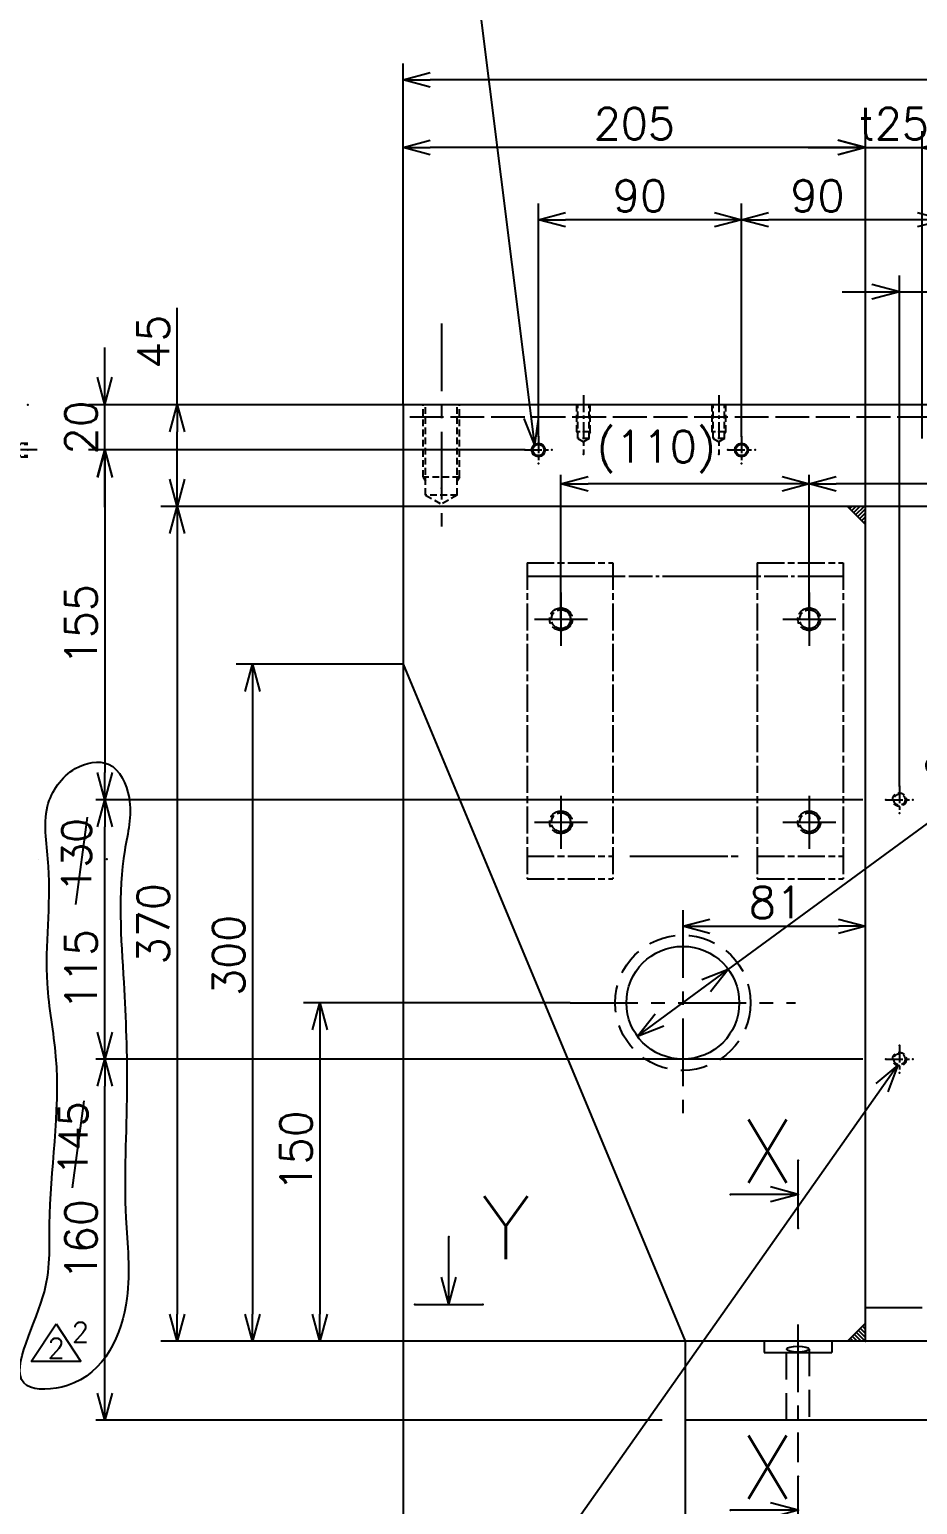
# Model space of a CAD drawing. Header units: millimetres. Extents: x -868 to 0, y 0 to 636.
# Drawn here: x -632.4 to -534, y 98.2 to 261.6 of the extents above; entities that cross this region are included whole.
import ezdxf

# ---------------------------------------------------------------- set-up
doc = ezdxf.new("R2010")
doc.units = ezdxf.units.MM
for name, pattern in [('CENTER', [12, 7.5, -1.5, 1.5, -1.5]), ('DASHED', [4.5, 3, -1.5]), ('PHANTOM', [15, 7.5, -1.5, 1.5, -1.5, 1.5, -1.5])]:
    doc.linetypes.add(name, pattern=pattern)
doc.layers.add('VIEW0001', color=7, linetype='Continuous')
doc.styles.get("Standard").update_dxf_attribs({"font": 'ROMANS', "bigfont": 'EXTFONT'})
doc.dimstyles.new('ISO-25', dxfattribs={"dimtxt": 2.5, "dimasz": 2.5, "dimexe": 1.25, "dimexo": 0.625, "dimtad": 1, "dimtxsty": 'Standard', "dimcen": 2.5, "dimadec": 0, "dimazin": 0, "dimtfac": 1, "dimtmove": 0, "dimatfit": 3, "dimfxl": 1, "dimarcsym": 0})
pattern_1 = [(45, (0, 0), (-0.89443, 0.89443), [])]

# ---------------------------------------------------------------- blocks, each defined once
blk = doc.blocks.new('DTL0027')
at = {"color": 0, "linetype": 'CENTER'}
for p, q in [((-6, 0), (6, 0)), ((0, 6), (0, -6))]:
    blk.add_line(p, q, dxfattribs=at)
at = {"color": 0, "linetype": 'DASHED'}
for radius in [3, 2.5]:
    blk.add_circle((0, 0), radius, dxfattribs=at)
at = {"color": 0}
for p in [(-6, 0), (0, 6), (0, 6), (0, 6), (0, 0), (6, 0), (0, -6), (0, -6), (0, -6)]:
    blk.add_point(p, dxfattribs=at)
blk = doc.blocks.new('DTL0028')
at = {"color": 0, "linetype": 'CENTER'}
blk.add_line((4.25, 0), (-21.82, 0), dxfattribs=at)
at = {"color": 0, "linetype": 'DASHED'}
for p, q in [((-15, 2.5), (-16.44, 0)), ((-15, -2.5), (-16.44, 0)), ((-15, -2.5), (-15, 2.5)), ((-15, 2.5), (0, 2.5)), ((-12, 3), (-12.87, 2.5)), ((-12, -3), (-12, 3)), ((-12, 3), (0, 3)), ((-15, -2.5), (0, -2.5)), ((-12, -3), (-12.87, -2.5)), ((-12, -3), (0, -3))]:
    blk.add_line(p, q, dxfattribs=at)
at = {"color": 0}
for p in [(-21.82, 0), (-12, 0), (0, 0)]:
    blk.add_point(p, dxfattribs=at)
blk = doc.blocks.new('DTL0018')
h = blk.add_hatch()
h.set_pattern_fill('ANSI31', color=0, scale=0.4, style=0, pattern_type=2)
h.set_pattern_definition(pattern_1)
h.paths.add_polyline_path([(0, 8), (8, 0), (0, 0)])
at = {"color": 0, "linetype": 'Continuous'}
blk.add_line((8, 0), (0, 8), dxfattribs=at)
at = {"color": 0}
blk.add_point((0, 0), dxfattribs=at)
blk = doc.blocks.new('DTL0063')
at = {"color": 0, "linetype": 'DASHED'}
for p, q in [((32, 8), (0, 8)), ((40, 7), (0, 7)), ((32, 8), (32, -8)), ((32, 8), (33.73, 7)), ((40, 7), (40, -7)), ((40, 7), (44.04, 0)), ((40, -7), (44.04, 0)), ((40, -7), (0, -7)), ((32, -8), (0, -8)), ((32, -8), (33.73, -7))]:
    blk.add_line(p, q, dxfattribs=at)
at = {"color": 0}
for p in [(0, 0), (37, 0)]:
    blk.add_point(p, dxfattribs=at)
blk = doc.blocks.new('DTL0065')
h = blk.add_hatch()
h.set_pattern_fill('ANSI31', color=0, scale=0.4, style=0, pattern_type=2)
h.set_pattern_definition(pattern_1)
h.paths.add_polyline_path([(0, 8), (8, 0), (0, 0)])
at = {"color": 0, "linetype": 'Continuous'}
blk.add_line((8, 0), (0, 8), dxfattribs=at)
at = {"color": 0}
blk.add_point((0, 0), dxfattribs=at)
blk = doc.blocks.new('DTL0064')
at = {"color": 0, "linetype": 'CENTER'}
for p, q in [((-6, 0), (6, 0)), ((0, 6), (0, -6))]:
    blk.add_line(p, q, dxfattribs=at)
at = {"color": 0, "linetype": 'Continuous'}
for radius in [3, 2.5]:
    blk.add_circle((0, 0), radius, dxfattribs=at)
at = {"color": 0}
for p in [(-6, 0), (-6, 0), (-6, 0), (0, 6), (0, 6), (0, 0), (6, 0), (6, 0), (6, 0), (0, -6), (0, -6)]:
    blk.add_point(p, dxfattribs=at)
blk = doc.blocks.new('DTL0059')
at = {"color": 0, "linetype": 'CENTER'}
blk.add_line((-2.23, 0), (19.1, 0), dxfattribs=at)
at = {"color": 0, "linetype": 'DASHED'}
for p, q in [((0, 3), (12, 3)), ((0, 2.4), (16, 2.4)), ((12, 3), (12, -3)), ((16, 2.4), (16, -2.4)), ((16, 2.4), (17.39, 0)), ((16, -2.4), (17.39, 0)), ((0, -2.4), (16, -2.4)), ((0, -3), (12, -3))]:
    blk.add_line(p, q, dxfattribs=at)
at = {"color": 0}
for p in [(0, 0), (17.39, 0)]:
    blk.add_point(p, dxfattribs=at)
blk = doc.blocks.new('DTL0061')
at = {"color": 0, "linetype": 'Continuous'}
blk.add_line((-235, 248.66), (-235, 248.66), dxfattribs=at)
at = {"color": 0, "linetype": 'DASHED'}
for p, q in [((-129.8, 227.52), (-135, 203.07)), ((-129.8, 227.52), (305.2, 135.06)), ((-135, 203.07), (300, 110.61)), ((-110, 197.75), (-135, 197.75)), ((300, 110.61), (305.2, 135.06)), ((300, 110.61), (275, 110.61)), ((0, 100), (25, 100))]:
    blk.add_line(p, q, dxfattribs=at)
at = {"color": 100, "linetype": 'DASHED'}
blk.add_line((25, 169.06), (0, 169.06), dxfattribs=at)
at = {"color": 0}
for p in [(-235, 248.66), (-129.8, 227.52), (-129.8, 227.52), (-135, 203.07), (-135, 203.07), (-135, 197.75), (-110, 197.75), (0, 169.06), (25, 169.06), (305.2, 135.06), (305.2, 135.06), (275, 110.61), (300, 110.61), (300, 110.61), (300, 110.61), (0, 100), (25, 100), (275, 100), (300, 100), (0, 0)]:
    blk.add_point(p, dxfattribs=at)
blk = doc.blocks.new('DTL0066')
at = {"color": 0, "linetype": 'DASHED'}
for p, q in [((-65, -260), (-53, -260)), ((-53, -310), (-53, -260)), ((-65, -310), (-53, -310))]:
    blk.add_line(p, q, dxfattribs=at)
at = {"color": 0}
blk.add_point((0, 0), dxfattribs=at)
at = {"color": 0, "yscale": -1, "rotation": 180}
for name, p in [('DTL0061', (-200, -450)), ('DTL0059', (-53, -270)), ('DTL0059', (-53, -300))]:
    blk.add_blockref(name, p, dxfattribs=at)
blk = doc.blocks.new('DTL0070')
at = {"color": 0, "linetype": 'DASHED'}
for p, q in [((-630, 380), (-592, 380)), ((-630, 380), (-630, 240)), ((-592, 380), (-592, 240)), ((-528, 380), (-490, 380)), ((-528, 380), (-528, 240)), ((-490, 380), (-490, 240)), ((-630, 250), (-592, 250)), ((-528, 250), (-490, 250)), ((-630, 240), (-592, 240)), ((-528, 240), (-490, 240))]:
    blk.add_line(p, q, dxfattribs=at)
at = {"color": 0, "linetype": 'PHANTOM'}
for p, q in [((-630, 374), (-490, 374)), ((-584.54, 250), (-536.49, 250))]:
    blk.add_line(p, q, dxfattribs=at)
at = {"color": 0, "linetype": 'CENTER'}
for p, q in [((-615, 366.75), (-615, 343.25)), ((-505, 366.75), (-505, 343.25)), ((-626.75, 355), (-603.25, 355)), ((-516.75, 355), (-493.25, 355)), ((-615, 276.75), (-615, 253.25)), ((-505, 276.75), (-505, 253.25)), ((-626.75, 265), (-603.25, 265)), ((-516.75, 265), (-493.25, 265))]:
    blk.add_line(p, q, dxfattribs=at)
at = {"color": 0, "linetype": 'DASHED'}
for centre, radius in [((-615, 355), 5), ((-505, 355), 5), ((-615, 355), 4.2), ((-505, 355), 4.2), ((-615, 265), 5), ((-615, 265), 4.2), ((-505, 265), 5), ((-505, 265), 4.2)]:
    blk.add_circle(centre, radius, dxfattribs=at)
at = {"color": 0}
blk.add_point((0, 0), dxfattribs=at)
blk = doc.blocks.new('*D112')
at = {"color": 7, "linetype": 'Continuous'}
for p, q in [((-539.72, 216.24), (-539.72, 250.3)), ((-533.47, 216.24), (-533.47, 250.3)), ((-546.07, 248.5), (-527.12, 248.5)), ((-539.72, 248.5), (-542.78, 249.32)), ((-539.72, 248.5), (-542.78, 247.68)), ((-533.47, 248.5), (-530.42, 249.32)), ((-533.47, 248.5), (-530.42, 247.68))]:
    blk.add_line(p, q, dxfattribs=at)
at = {"layer": 'Defpoints', "color": 0}
for p in [(-533.47, 248.5), (-539.72, 216.24), (-533.47, 216.24)]:
    blk.add_point(p, dxfattribs=at)
at = {"color": 0, "insert": (-536.6, 251.14), "char_height": 3.5, "attachment_point": 5}
blk.add_mtext('t25', dxfattribs=at)
blk = doc.blocks.new('_Open30')
at = {"color": 0, "linetype": 'ByBlock', "lineweight": -2}
for p, q in [((-1, 0.267949), (0, 0)), ((0, 0), (-1, -0.267949)), ((0, 0), (-1, 0))]:
    blk.add_line(p, q, dxfattribs=at)
blk = doc.blocks.new('SYM0029')
at = {"color": 7, "linetype": 'Continuous'}
for p, q in [((0, 0), (-63.84, -90.58)), ((0, 0), (-2.43, -2.03)), ((0, 0), (-1.09, -2.97)), ((-63.84, -90.58), (-105.52, -90.58))]:
    blk.add_line(p, q, dxfattribs=at)
at = {"color": 7, "insert": (-65.52, -89.7), "char_height": 3.5, "attachment_point": 9}
blk.add_mtext('{\\W0.833333;2-M6深12（裏側）}', dxfattribs=at)
blk = doc.blocks.new('SYM0031')
at = {"color": 7, "linetype": 'Continuous'}
for p, q in [((-8.98, 71.33), (-56.49, 71.33)), ((0, 0), (-8.98, 71.33)), ((0, 0), (-1.19, 2.93)), ((0, 0), (0.43, 3.13))]:
    blk.add_line(p, q, dxfattribs=at)
at = {"color": 7, "insert": (-9.88, 72.2), "char_height": 3.5, "attachment_point": 9}
blk.add_mtext('{\\W0.833333;2×3-M6深12（両側）}', dxfattribs=at)
blk = doc.blocks.new('*D201')
at = {"color": 0, "lineweight": -2}
for p, q in [((-559.72, 107.49), (-559.72, 62.7)), ((-450.97, 107.49), (-450.97, 62.7)), ((-453.97, 64.5), (-556.72, 64.5))]:
    blk.add_line(p, q, dxfattribs=at)
at = {"layer": 'Defpoints', "color": 0}
for p in [(-559.72, 107.49), (-450.97, 107.49), (-559.72, 64.5)]:
    blk.add_point(p, dxfattribs=at)
at = {"color": 0, "lineweight": -2, "xscale": 3, "yscale": 3, "zscale": 3, "rotation": 180}
blk.add_blockref('_Open30', (-559.72, 64.5), dxfattribs=at)
at = {"color": 0, "lineweight": -2, "xscale": 3, "yscale": 3, "zscale": 3}
blk.add_blockref('_Open30', (-450.97, 64.5), dxfattribs=at)
at = {"color": 0, "insert": (-512, 67.14), "char_height": 3.5, "attachment_point": 5}
blk.add_mtext('435', dxfattribs=at)
blk = doc.blocks.new('*D203')
at = {"color": 0, "lineweight": -2}
for p, q in [((-279.72, 107.49), (-279.72, 54.7)), ((-282.72, 56.5), (-556.72, 56.5))]:
    blk.add_line(p, q, dxfattribs=at)
at = {"layer": 'Defpoints', "color": 0}
for p in [(-559.72, 107.49), (-279.72, 107.49), (-559.72, 56.5)]:
    blk.add_point(p, dxfattribs=at)
at = {"color": 0, "lineweight": -2, "xscale": 3, "yscale": 3, "zscale": 3, "rotation": 180}
blk.add_blockref('_Open30', (-559.72, 56.5), dxfattribs=at)
at = {"color": 0, "lineweight": -2, "xscale": 3, "yscale": 3, "zscale": 3}
blk.add_blockref('_Open30', (-279.72, 56.5), dxfattribs=at)
at = {"color": 0, "insert": (-408, 59.14), "char_height": 3.5, "attachment_point": 5}
blk.add_mtext('1120', dxfattribs=at)
blk = doc.blocks.new('*D210')
at = {"color": 0, "lineweight": -2}
for p, q in [((-616, 219.99), (-616, 230.75)), ((-590.97, 219.99), (-617.8, 219.99)), ((-616, 211.74), (-616, 216.99)), ((-590.97, 208.74), (-617.8, 208.74))]:
    blk.add_line(p, q, dxfattribs=at)
at = {"layer": 'Defpoints', "color": 0}
for p in [(-616, 219.99), (-590.97, 219.99), (-590.97, 208.74)]:
    blk.add_point(p, dxfattribs=at)
at = {"color": 0, "lineweight": -2, "xscale": 3, "yscale": 3, "zscale": 3}
for p, rotation in [((-616, 219.99), 90), ((-616, 208.74), 270)]:
    blk.add_blockref('_Open30', p, dxfattribs=dict(at, rotation=rotation))
at = {"color": 0, "insert": (-618.64, 226.98), "char_height": 3.5, "attachment_point": 5, "rotation": 90}
blk.add_mtext('\\A1;45', dxfattribs=at)
blk = doc.blocks.new('*D211')
at = {"color": 0, "lineweight": -2}
for p, q in [((-590.97, 208.74), (-617.8, 208.74)), ((-616, 205.74), (-616, 119.24)), ((-564.72, 116.24), (-617.8, 116.24))]:
    blk.add_line(p, q, dxfattribs=at)
at = {"layer": 'Defpoints', "color": 0}
for p in [(-590.97, 208.74), (-616, 116.24), (-564.72, 116.24)]:
    blk.add_point(p, dxfattribs=at)
at = {"color": 0, "lineweight": -2, "xscale": 3, "yscale": 3, "zscale": 3}
for p, rotation in [((-616, 208.74), 90), ((-616, 116.24), 270)]:
    blk.add_blockref('_Open30', p, dxfattribs=dict(at, rotation=rotation))
at = {"color": 0, "insert": (-618.64, 162.49), "char_height": 3.5, "attachment_point": 5, "rotation": 90}
blk.add_mtext('\\A1;370', dxfattribs=at)
blk = doc.blocks.new('*D235')
at = {"color": 0, "lineweight": -2}
for p, q in [((-590.97, 219.99), (-590.97, 250.3)), ((-539.72, 208.74), (-539.72, 250.3)), ((-542.72, 248.5), (-587.97, 248.5))]:
    blk.add_line(p, q, dxfattribs=at)
at = {"layer": 'Defpoints', "color": 0}
for p in [(-590.97, 248.5), (-590.97, 219.99), (-539.72, 208.74)]:
    blk.add_point(p, dxfattribs=at)
at = {"color": 0, "lineweight": -2, "xscale": 3, "yscale": 3, "zscale": 3, "rotation": 180}
blk.add_blockref('_Open30', (-590.97, 248.5), dxfattribs=at)
at = {"color": 0, "lineweight": -2, "xscale": 3, "yscale": 3, "zscale": 3}
blk.add_blockref('_Open30', (-539.72, 248.5), dxfattribs=at)
at = {"color": 0, "insert": (-565.34, 251.14), "char_height": 3.5, "attachment_point": 5}
blk.add_mtext('205', dxfattribs=at)
blk = doc.blocks.new('*D239')
at = {"color": 0, "lineweight": -2}
blk.add_line((-556.97, 162.21), (-542.72, 162.21), dxfattribs=at)
at = {"layer": 'Defpoints', "color": 0}
for p in [(-539.72, 203.74), (-559.97, 166.24), (-539.72, 162.21)]:
    blk.add_point(p, dxfattribs=at)
at = {"color": 0, "lineweight": -2, "xscale": 3, "yscale": 3, "zscale": 3, "rotation": 180}
blk.add_blockref('_Open30', (-559.97, 162.21), dxfattribs=at)
at = {"color": 0, "lineweight": -2, "xscale": 3, "yscale": 3, "zscale": 3}
blk.add_blockref('_Open30', (-539.72, 162.21), dxfattribs=at)
at = {"color": 0, "insert": (-549.65, 164.85), "char_height": 3.5, "attachment_point": 5}
blk.add_mtext('81', dxfattribs=at)
blk = doc.blocks.new('*D247')
at = {"color": 7, "linetype": 'Continuous'}
for p, q in [((-554.93, 157.44), (-497.35, 199.68)), ((-565.01, 150.04), (-554.93, 157.44)), ((-554.93, 157.44), (-557.88, 156.29)), ((-554.93, 157.44), (-556.91, 154.97)), ((-565.01, 150.04), (-563.03, 152.51)), ((-565.01, 150.04), (-562.06, 151.19))]:
    blk.add_line(p, q, dxfattribs=at)
at = {"layer": 'Defpoints', "color": 0}
for p in [(-554.93, 157.44), (-565.01, 150.04)]:
    blk.add_point(p, dxfattribs=at)
at = {"color": 7, "char_height": 3.5, "attachment_point": 7, "rotation": 36.3}
for s, insert in [('\\W0.833333;2×2-∅50(溶断穴）', (-530.92, 176.12)), ('\\W0.833333;（両側外リブ）', (-527.29, 171.19))]:
    blk.add_mtext(s, dxfattribs=dict(at, insert=insert))
blk = doc.blocks.new('*D286')
at = {"color": 0, "lineweight": -2}
for p, q in [((-590.97, 219.99), (-590.97, 257.8)), ((-279.72, 179.48), (-279.72, 257.8)), ((-282.72, 256), (-587.97, 256))]:
    blk.add_line(p, q, dxfattribs=at)
at = {"layer": 'Defpoints', "color": 0}
for p in [(-590.97, 256), (-590.97, 219.99), (-279.72, 179.48)]:
    blk.add_point(p, dxfattribs=at)
at = {"color": 0, "lineweight": -2, "xscale": 3, "yscale": 3, "zscale": 3, "rotation": 180}
blk.add_blockref('_Open30', (-590.97, 256), dxfattribs=at)
at = {"color": 0, "lineweight": -2, "xscale": 3, "yscale": 3, "zscale": 3}
blk.add_blockref('_Open30', (-279.72, 256), dxfattribs=at)
at = {"color": 0, "insert": (-435.34, 258.64), "char_height": 3.5, "attachment_point": 5}
blk.add_mtext('1245', dxfattribs=at)
blk = doc.blocks.new('*D297')
at = {"color": 7, "linetype": 'Continuous'}
for p, q in [((-624, 208.64), (-624, 226.34)), ((-624, 219.99), (-624.82, 223.04)), ((-624, 219.99), (-623.18, 223.04)), ((-590.97, 219.99), (-625.8, 219.99)), ((-577.47, 214.99), (-625.8, 214.99)), ((-624, 214.99), (-624.82, 211.94)), ((-624, 214.99), (-623.18, 211.94))]:
    blk.add_line(p, q, dxfattribs=at)
at = {"layer": 'Defpoints', "color": 0}
for p in [(-624, 219.99), (-590.97, 219.99), (-577.47, 214.99)]:
    blk.add_point(p, dxfattribs=at)
at = {"color": 0, "insert": (-626.64, 217.49), "char_height": 3.5, "attachment_point": 5, "rotation": 90}
blk.add_mtext('20', dxfattribs=at)
blk = doc.blocks.new('*D298')
at = {"color": 0, "lineweight": -2}
for p, q in [((-577.47, 214.99), (-625.8, 214.99)), ((-624, 211.99), (-624, 179.24))]:
    blk.add_line(p, q, dxfattribs=at)
at = {"layer": 'Defpoints', "color": 0}
for p in [(-577.47, 214.99), (-624, 176.24), (-537.47, 176.24)]:
    blk.add_point(p, dxfattribs=at)
at = {"color": 0, "lineweight": -2, "xscale": 3, "yscale": 3, "zscale": 3}
for p, rotation in [((-624, 214.99), 90), ((-624, 176.24), 270)]:
    blk.add_blockref('_Open30', p, dxfattribs=dict(at, rotation=rotation))
at = {"color": 0, "insert": (-626.64, 195.62), "char_height": 3.5, "attachment_point": 5, "rotation": 90}
blk.add_mtext('155', dxfattribs=at)
blk = doc.blocks.new('*D299')
at = {"color": 0, "lineweight": -2}
for p, q in [((-553.47, 216.49), (-553.47, 241.5)), ((-533.97, 240.5), (-550.47, 240.5)), ((-530.97, 216.49), (-530.97, 241.5))]:
    blk.add_line(p, q, dxfattribs=at)
at = {"layer": 'Defpoints', "color": 0}
for p in [(-553.47, 240.5), (-553.47, 216.49), (-530.97, 216.49)]:
    blk.add_point(p, dxfattribs=at)
at = {"color": 0, "lineweight": -2, "xscale": 3, "yscale": 3, "zscale": 3, "rotation": 180}
blk.add_blockref('_Open30', (-553.47, 240.5), dxfattribs=at)
at = {"color": 0, "lineweight": -2, "xscale": 3, "yscale": 3, "zscale": 3}
blk.add_blockref('_Open30', (-530.97, 240.5), dxfattribs=at)
at = {"color": 0, "insert": (-545.05, 243.14), "char_height": 3.5, "attachment_point": 5}
blk.add_mtext('90', dxfattribs=at)
blk = doc.blocks.new('*D300')
at = {"color": 0, "lineweight": -2}
for p, q in [((-575.97, 216.49), (-575.97, 242.3)), ((-553.47, 216.49), (-553.47, 242.3)), ((-556.47, 240.5), (-572.97, 240.5))]:
    blk.add_line(p, q, dxfattribs=at)
at = {"layer": 'Defpoints', "color": 0}
for p in [(-575.97, 240.5), (-575.97, 216.49), (-553.47, 216.49)]:
    blk.add_point(p, dxfattribs=at)
at = {"color": 0, "lineweight": -2, "xscale": 3, "yscale": 3, "zscale": 3, "rotation": 180}
blk.add_blockref('_Open30', (-575.97, 240.5), dxfattribs=at)
at = {"color": 0, "lineweight": -2, "xscale": 3, "yscale": 3, "zscale": 3}
blk.add_blockref('_Open30', (-553.47, 240.5), dxfattribs=at)
at = {"color": 0, "insert": (-564.72, 243.14), "char_height": 3.5, "attachment_point": 5}
blk.add_mtext('90', dxfattribs=at)
blk = doc.blocks.new('*D302')
at = {"color": 7, "linetype": 'Continuous'}
for p, q in [((-530.97, 242.3), (-530.97, 230.7)), ((-535.97, 177.74), (-535.97, 234.3)), ((-542.32, 232.5), (-524.62, 232.5)), ((-535.97, 232.5), (-539.03, 233.32)), ((-535.97, 232.5), (-539.03, 231.68)), ((-530.97, 232.5), (-527.92, 233.32)), ((-530.97, 232.5), (-527.92, 231.68)), ((-530.97, 232.5), (-522.1, 232.5))]:
    blk.add_line(p, q, dxfattribs=at)
at = {"layer": 'Defpoints', "color": 0}
for p in [(-530.97, 242.3), (-530.97, 232.5), (-535.97, 177.74)]:
    blk.add_point(p, dxfattribs=at)
at = {"color": 0, "insert": (-521.2, 235.14), "char_height": 3.5, "attachment_point": 5}
blk.add_mtext('20', dxfattribs=at)
blk = doc.blocks.new('*D314')
at = {"color": 0, "lineweight": -2}
for p, q in [((-572.47, 153.74), (-601.98, 153.74)), ((-600.18, 150.74), (-600.18, 119.24)), ((-559.72, 116.24), (-601.98, 116.24))]:
    blk.add_line(p, q, dxfattribs=at)
at = {"layer": 'Defpoints', "color": 0}
for p in [(-572.47, 153.74), (-600.18, 116.24), (-559.72, 116.24)]:
    blk.add_point(p, dxfattribs=at)
at = {"color": 0, "lineweight": -2, "xscale": 3, "yscale": 3, "zscale": 3}
for p, rotation in [((-600.18, 153.74), 90), ((-600.18, 116.24), 270)]:
    blk.add_blockref('_Open30', p, dxfattribs=dict(at, rotation=rotation))
at = {"color": 0, "insert": (-602.82, 137.33), "char_height": 3.5, "attachment_point": 5, "rotation": 90}
blk.add_mtext('150', dxfattribs=at)
blk = doc.blocks.new('*D315')
at = {"color": 0, "lineweight": -2}
for p, q in [((-590.97, 191.24), (-609.45, 191.24)), ((-607.65, 188.24), (-607.65, 119.24)), ((-564.72, 116.24), (-609.45, 116.24))]:
    blk.add_line(p, q, dxfattribs=at)
at = {"layer": 'Defpoints', "color": 0}
for p in [(-590.97, 191.24), (-607.65, 116.24), (-564.72, 116.24)]:
    blk.add_point(p, dxfattribs=at)
at = {"color": 0, "lineweight": -2, "xscale": 3, "yscale": 3, "zscale": 3}
for p, rotation in [((-607.65, 191.24), 90), ((-607.65, 116.24), 270)]:
    blk.add_blockref('_Open30', p, dxfattribs=dict(at, rotation=rotation))
at = {"color": 0, "insert": (-610.29, 159), "char_height": 3.5, "attachment_point": 5, "rotation": 90}
blk.add_mtext('300', dxfattribs=at)
blk = doc.blocks.new('*D316')
at = {"color": 0, "lineweight": -2}
for p, q in [((-590.97, 191.24), (-590.97, 55.5)), ((-559.72, 107.49), (-559.72, 55.5)), ((-587.97, 56.5), (-562.72, 56.5))]:
    blk.add_line(p, q, dxfattribs=at)
at = {"layer": 'Defpoints', "color": 0}
for p in [(-590.97, 191.24), (-559.72, 107.49), (-559.72, 56.5)]:
    blk.add_point(p, dxfattribs=at)
at = {"color": 0, "lineweight": -2, "xscale": 3, "yscale": 3, "zscale": 3}
for p, rotation in [((-590.97, 56.5), 180), ((-559.72, 56.5), 360)]:
    blk.add_blockref('_Open30', p, dxfattribs=dict(at, rotation=rotation))
at = {"color": 0, "insert": (-575.35, 59.14), "char_height": 3.5, "attachment_point": 5}
blk.add_mtext('125', dxfattribs=at)
blk = doc.blocks.new('*D337')
at = {"color": 0, "lineweight": -2}
for p, q in [((-573.47, 196.24), (-573.47, 212.24)), ((-548.97, 211.24), (-570.47, 211.24)), ((-545.97, 196.24), (-545.97, 212.24))]:
    blk.add_line(p, q, dxfattribs=at)
at = {"layer": 'Defpoints', "color": 0}
for p in [(-573.47, 211.24), (-573.47, 196.24), (-545.97, 196.24)]:
    blk.add_point(p, dxfattribs=at)
at = {"color": 0, "lineweight": -2, "xscale": 3, "yscale": 3, "zscale": 3, "rotation": 180}
blk.add_blockref('_Open30', (-573.47, 211.24), dxfattribs=at)
at = {"color": 0, "lineweight": -2, "xscale": 3, "yscale": 3, "zscale": 3}
blk.add_blockref('_Open30', (-545.97, 211.24), dxfattribs=at)
at = {"color": 0, "insert": (-562.92, 214.78), "char_height": 3.5, "attachment_point": 5}
blk.add_mtext('\\A1;(110)', dxfattribs=at)
blk = doc.blocks.new('*D338')
at = {"color": 0, "lineweight": -2}
for p, q in [((-419.72, 227.49), (-419.72, 209.44)), ((-422.72, 211.24), (-542.97, 211.24))]:
    blk.add_line(p, q, dxfattribs=at)
at = {"layer": 'Defpoints', "color": 0}
for p in [(-419.72, 227.49), (-545.97, 211.24), (-545.97, 196.24)]:
    blk.add_point(p, dxfattribs=at)
at = {"color": 0, "lineweight": -2, "xscale": 3, "yscale": 3, "zscale": 3, "rotation": 180}
blk.add_blockref('_Open30', (-545.97, 211.24), dxfattribs=at)
at = {"color": 0, "lineweight": -2, "xscale": 3, "yscale": 3, "zscale": 3}
blk.add_blockref('_Open30', (-419.72, 211.24), dxfattribs=at)
at = {"color": 0, "insert": (-485.89, 214.78), "char_height": 3.5, "attachment_point": 5}
blk.add_mtext('\\A1;(505)', dxfattribs=at)
blk = doc.blocks.new('*D372')
at = {"color": 0, "lineweight": -2}
for p, q in [((-540.01, 147.49), (-625, 147.49)), ((-624, 110.49), (-624, 144.49)), ((-562.26, 107.49), (-625, 107.49))]:
    blk.add_line(p, q, dxfattribs=at)
at = {"layer": 'Defpoints', "color": 0}
for p in [(-624, 147.49), (-537.47, 147.49), (-559.72, 107.49)]:
    blk.add_point(p, dxfattribs=at)
at = {"color": 0, "lineweight": -2, "xscale": 3, "yscale": 3, "zscale": 3}
for p, rotation in [((-624, 147.49), 90), ((-624, 107.49), 270)]:
    blk.add_blockref('_Open30', p, dxfattribs=dict(at, rotation=rotation))
at = {"color": 0, "insert": (-626.64, 127.49), "char_height": 3.5, "attachment_point": 5, "rotation": 90}
blk.add_mtext('160', dxfattribs=at)
blk = doc.blocks.new('*D373')
at = {"color": 0, "lineweight": -2}
for p, q in [((-540.01, 176.24), (-625, 176.24)), ((-624, 150.49), (-624, 173.24))]:
    blk.add_line(p, q, dxfattribs=at)
at = {"layer": 'Defpoints', "color": 0}
for p in [(-624, 176.24), (-537.47, 176.24), (-537.47, 147.49)]:
    blk.add_point(p, dxfattribs=at)
at = {"color": 0, "lineweight": -2, "xscale": 3, "yscale": 3, "zscale": 3}
for p, rotation in [((-624, 176.24), 90), ((-624, 147.49), 270)]:
    blk.add_blockref('_Open30', p, dxfattribs=dict(at, rotation=rotation))
at = {"color": 0, "insert": (-626.64, 157.42), "char_height": 3.5, "attachment_point": 5, "rotation": 90}
blk.add_mtext('115', dxfattribs=at)
blk = doc.blocks.new('SYM0009')
at = {"color": 0, "linetype": 'Continuous'}
for q in [(3.05, 0.82), (7.5, 0), (3.05, -0.82)]:
    blk.add_line((0, 0), q, dxfattribs=at)
blk = doc.blocks.new('DTL0067')
at = {"color": 0, "linetype": 'Continuous'}
blk.add_line((0, 3.75), (0, -3.75), dxfattribs=at)
at = {"color": 0}
for p in [(0, 3.75), (0, 0), (0, 0), (7.5, 0), (0, -3.75)]:
    blk.add_point(p, dxfattribs=at)
blk.add_blockref('SYM0009', (0, 0), dxfattribs=at)

msp = doc.modelspace()

# ---------------------------------------------------------------- linework, layer by layer
at = {"color": 7, "linetype": 'CENTER'}
for p, q in [((-586.721, 228.998), (-586.721, 206.24)), ((-573.471, 199.178), (-573.471, 193.303)), ((-545.971, 199.178), (-545.971, 193.303)), ((-576.409, 196.24), (-570.534, 196.24)), ((-548.909, 196.24), (-543.034, 196.24)), ((-573.471, 176.678), (-573.471, 170.803)), ((-545.971, 176.678), (-545.971, 170.803)), ((-576.409, 173.74), (-570.534, 173.74)), ((-548.909, 173.74), (-543.034, 173.74)), ((-559.971, 164.002), (-559.971, 141.24)), ((-572.471, 153.74), (-547.471, 153.74)), ((-547.221, 118.114), (-547.221, 102.855))]:
    msp.add_line(p, q, dxfattribs=at)
at = {"color": 7, "linetype": 'Continuous'}
for p, q in [((-590.971, 219.99), (-590.971, 191.24)), ((-539.721, 116.24), (-539.721, 208.74)), ((-590.971, 191.24), (-559.721, 116.24)), ((-631.304, 169.655), (-631.304, 169.655)), ((-539.721, 119.99), (-533.471, 119.99)), ((-559.721, 116.24), (-559.721, 107.49)), ((-550.971, 116.24), (-550.971, 114.99)), ((-543.471, 116.24), (-543.471, 114.99))]:
    msp.add_line(p, q, dxfattribs=at)
at = {"color": 3, "linetype": 'Continuous'}
for p, q in [((-523.471, 219.99), (-590.971, 219.99)), ((-523.471, 208.74), (-590.971, 208.74)), ((-450.971, 116.24), (-564.721, 116.24)), ((-550.971, 114.99), (-543.471, 114.99)), ((-450.971, 107.49), (-559.721, 107.49))]:
    msp.add_line(p, q, dxfattribs=at)
at = {"color": 3, "linetype": 'DASHED'}
for p, q in [((-523.471, 218.615), (-590.971, 218.615)), ((-524.221, 218.615), (-590.471, 218.615)), ((-548.471, 107.49), (-548.471, 115.369)), ((-545.971, 115.369), (-545.971, 107.49))]:
    msp.add_line(p, q, dxfattribs=at)
at = {"color": 7, "linetype": 'DASHED'}
for p, q in [((-577.221, 202.49), (-577.221, 167.49)), ((-577.221, 202.49), (-567.721, 202.49)), ((-567.721, 202.49), (-567.721, 167.49)), ((-551.721, 202.49), (-551.721, 167.49)), ((-551.721, 202.49), (-542.221, 202.49)), ((-542.221, 202.49), (-542.221, 167.49)), ((-577.221, 169.99), (-567.721, 169.99)), ((-551.721, 169.99), (-542.221, 169.99)), ((-577.221, 167.49), (-567.721, 167.49)), ((-551.721, 167.49), (-542.221, 167.49))]:
    msp.add_line(p, q, dxfattribs=at)
at = {"color": 7, "linetype": 'PHANTOM'}
for p, q in [((-577.221, 200.99), (-542.221, 200.99)), ((-565.857, 169.99), (-553.844, 169.99))]:
    msp.add_line(p, q, dxfattribs=at)
at = {"color": 7, "linetype": 'DASHED'}
for centre, radius in [((-573.471, 196.24), 1.25), ((-573.471, 196.24), 1.05), ((-545.971, 196.24), 1.25), ((-545.971, 196.24), 1.05), ((-573.471, 173.74), 1.25), ((-545.971, 173.74), 1.25), ((-573.471, 173.74), 1.05), ((-545.971, 173.74), 1.05), ((-559.971, 153.74), 7.5)]:
    msp.add_circle(centre, radius, dxfattribs=at)
at = {"color": 7, "linetype": 'Continuous'}
msp.add_circle((-559.971, 153.74), 6.25, dxfattribs=at)
at = {"color": 3, "linetype": 'Continuous'}
msp.add_ellipse((-547.221, 115.369), major_axis=(1.25, 0), ratio=0.258819, dxfattribs=at)
at = {"layer": 'VIEW0001', "color": 7, "linetype": 'Continuous'}
for p, q in [((-627.227, 164.626), (-625.928, 174.287)), ((-627.603, 133.231), (-626.304, 142.892)), ((-632.153, 113.984), (-629.403, 118.184)), ((-629.403, 118.184), (-626.653, 113.984)), ((-626.653, 113.984), (-632.153, 113.984))]:
    msp.add_line(p, q, dxfattribs=at)
msp.add_open_spline([(-630.371, 175.518), (-629.865, 177.172), (-628.168, 179.919), (-622.964, 180.991), (-620.586, 175.804), (-622.761, 167.853), (-621.878, 156.814), (-621.336, 143.329), (-622.12, 131.554), (-620.658, 120.25), (-624.707, 111.039), (-636.013, 110.554), (-629.727, 121.204), (-630.595, 132.266), (-628.381, 144.403), (-631.085, 157.443), (-629.572, 166.708), (-630.848, 173.348), (-630.37, 175.519)], degree=3, knots=[0, 0, 0, 0, 5.1908064, 8.9120752, 13.2407953, 19.0938434, 33.7379619, 45.7677129, 59.8165822, 68.7464213, 80.4305957, 84.9300686, 94.9187259, 102.9882814, 121.5744278, 129.7259285, 142.703354, 149.3724195, 149.3724195, 149.3724195, 149.3724195], dxfattribs=at)

# ---------------------------------------------------------------- block references
at = {"color": 7}
for name, p in [('SYM0031', (-576.353, 215.527)), ('SYM0029', (-536.156, 146.828))]:
    msp.add_blockref(name, p, dxfattribs=at)
at = {"color": 7, "xscale": 0.25, "yscale": 0.25, "zscale": 0.25}
for name, p, rotation in [('DTL0028', (-570.971, 219.99), 89.99999999999997), ('DTL0028', (-555.971, 219.99), 89.99999999999997), ('DTL0063', (-586.721, 219.99), 270), ('DTL0065', (-539.721, 208.74), 180), ('DTL0018', (-539.721, 116.24), 90.00000000000001)]:
    msp.add_blockref(name, p, dxfattribs=dict(at, rotation=rotation))
at = {"color": 7, "xscale": 0.25, "zscale": 0.25}
for name, p, yscale in [('DTL0066', (-632.554, 219.99), 0.25), ('DTL0028', (-632.554, 214.99), -0.25), ('DTL0064', (-575.971, 214.99), 0.25), ('DTL0064', (-553.471, 214.99), 0.25), ('DTL0027', (-535.971, 176.24), 0.25), ('DTL0027', (-535.971, 147.49), 0.25)]:
    msp.add_blockref(name, p, dxfattribs=dict(at, yscale=yscale))
at = {"color": 211, "xscale": 0.25, "yscale": 0.25, "zscale": 0.25}
msp.add_blockref('DTL0070', (-419.721, 107.49), dxfattribs=at)
at = {"layer": 'VIEW0001', "color": 7}
for p, rotation in [((-547.207, 132.515), 180), ((-585.895, 120.298), 90.00000000000001), ((-547.207, 97.515), 180)]:
    msp.add_blockref('DTL0067', p, dxfattribs=dict(at, rotation=rotation))

# ---------------------------------------------------------------- texts
at = {"layer": 'VIEW0001', "color": 7, "char_height": 3.2, "attachment_point": 7, "rotation": 90}
for s, insert in [('{\\W1;130}', (-625.536, 165.972)), ('{\\W1;145}', (-625.912, 134.578))]:
    msp.add_mtext(s, dxfattribs=dict(at, insert=insert))
at = {"layer": 'VIEW0001', "color": 7}
for s, insert, char_height, attachment_point in [('{\\W1;X}', (-553.584, 133.796), 7, 7), ('{\\W1;Y}', (-582.272, 125.329), 7, 7), ('{\\W1;2}', (-626.71, 117.241), 2.2, 5), ('{\\W1;2}', (-629.402, 115.484), 2.2, 5), ('{\\W1;X}', (-553.584, 98.796), 7, 7)]:
    msp.add_mtext(s, dxfattribs=dict(at, insert=insert, char_height=char_height, attachment_point=attachment_point))

# ---------------------------------------------------------------- dimensions: what is measured, and where the dimension line sits
at = {"color": 7}
for base, p1, p2, text, override, picture, middle in [((-590.971, 256), (-279.721, 179.476), (-590.971, 219.99), '1245', {"dimtxt": 3.5, "dimasz": 3, "dimexe": 1.8, "dimexo": 0, "dimgap": 0.875, "dimtad": 1, "dimtih": 0, "dimtoh": 0, "dimdec": 0, "dimdsep": 46, "dimblk1": 'Open30', "dimblk2": 'Open30', "dimsah": 1, "dimse1": 0, "dimse2": 0, "dimtmove": 0}, '*D286', (-435.344, 256)), ((-590.971, 248.5), (-539.721, 208.74), (-590.971, 219.99), '205', {"dimtxt": 3.5, "dimasz": 3, "dimexe": 1.8, "dimexo": 0, "dimgap": 0.875, "dimtad": 1, "dimtih": 0, "dimtoh": 0, "dimdec": 0, "dimdsep": 46, "dimblk1": 'Open30', "dimblk2": 'Open30', "dimsah": 1, "dimse1": 0, "dimse2": 0, "dimtmove": 0}, '*D235', (-565.344, 248.5)), ((-575.971, 240.5), (-553.471, 216.49), (-575.971, 216.49), '90', {"dimtxt": 3.5, "dimasz": 3, "dimexe": 1.8, "dimexo": 0, "dimgap": 0.875, "dimtad": 1, "dimtih": 0, "dimtoh": 0, "dimdec": 0, "dimdsep": 46, "dimblk1": 'Open30', "dimblk2": 'Open30', "dimsah": 1, "dimse1": 0, "dimse2": 0, "dimtmove": 0}, '*D300', (-564.719, 240.5)), ((-553.471, 240.5), (-530.971, 216.49), (-553.471, 216.49), '90', {"dimtxt": 3.5, "dimasz": 3, "dimexe": 1, "dimexo": 0, "dimgap": 0.875, "dimtad": 1, "dimtih": 0, "dimtoh": 0, "dimdec": 0, "dimdsep": 46, "dimblk1": 'Open30', "dimblk2": 'Open30', "dimsah": 1, "dimse1": 0, "dimse2": 0, "dimtmove": 0}, '*D299', (-545.049, 240.5)), ((-545.971, 211.244), (-419.721, 227.49), (-545.971, 196.24), '\\A1;(505)', {"dimtxt": 3.5, "dimasz": 3, "dimexe": 1.8, "dimexo": 0, "dimgap": 0.875, "dimtad": 1, "dimtih": 0, "dimtoh": 0, "dimdec": 0, "dimdsep": 46, "dimblk1": 'Open30', "dimblk2": 'Open30', "dimsah": 1, "dimse1": 0, "dimse2": 1, "dimtmove": 0}, '*D338', (-485.893, 211.244)), ((-573.471, 211.243), (-545.971, 196.24), (-573.471, 196.24), '\\A1;(110)', {"dimtxt": 3.5, "dimasz": 3, "dimexe": 1, "dimexo": 0, "dimgap": 0.875, "dimtad": 1, "dimtih": 0, "dimtoh": 0, "dimdec": 0, "dimdsep": 46, "dimblk1": 'Open30', "dimblk2": 'Open30', "dimsah": 1, "dimse1": 0, "dimse2": 0, "dimtmove": 0}, '*D337', (-562.919, 211.243)), ((-559.721, 64.501), (-450.971, 107.49), (-559.721, 107.49), '435', {"dimtxt": 3.5, "dimasz": 3, "dimexe": 1.8, "dimexo": 0, "dimgap": 0.875, "dimtad": 1, "dimtih": 0, "dimtoh": 0, "dimdec": 0, "dimdsep": 46, "dimblk1": 'Open30', "dimblk2": 'Open30', "dimsah": 1, "dimse1": 0, "dimse2": 0, "dimtmove": 0}, '*D201', (-511.998, 64.501)), ((-559.721, 56.501), (-279.721, 107.49), (-559.721, 107.49), '1120', {"dimtxt": 3.5, "dimasz": 3, "dimexe": 1.8, "dimexo": 0, "dimgap": 0.875, "dimtad": 1, "dimtih": 0, "dimtoh": 0, "dimdec": 0, "dimdsep": 46, "dimblk1": 'Open30', "dimblk2": 'Open30', "dimsah": 1, "dimse1": 0, "dimse2": 1, "dimtmove": 0}, '*D203', (-407.998, 56.501))]:
    dim = msp.add_linear_dim(base=base, p1=p1, p2=p2, text=text, dimstyle='ISO-25', override=override, dxfattribs=at)
    dim.commit()
    dim.dimension.update_dxf_attribs({"geometry": picture, "text_midpoint": middle, "dimtype": 160})
for base, p1, p2, angle, text, override, picture, middle in [((-533.471, 248.5), (-539.721, 216.24), (-533.471, 216.24), 180, 't25', {"dimtxt": 3.5, "dimasz": 3, "dimexe": 1.8, "dimexo": 0, "dimgap": 0.875, "dimtad": 1, "dimtih": 0, "dimtoh": 0, "dimdec": 0, "dimdsep": 46, "dimblk1": 'Open30', "dimblk2": 'Open30', "dimsah": 1, "dimse1": 0, "dimse2": 0, "dimtmove": 0}, '*D112', (-536.595, 248.5)), ((-530.971, 232.501), (-535.971, 177.74), (-530.971, 242.3), 180, '20', {"dimtxt": 3.5, "dimasz": 3, "dimexe": 1.8, "dimexo": 0, "dimgap": 0.875, "dimtad": 1, "dimtih": 0, "dimtoh": 0, "dimdec": 0, "dimdsep": 46, "dimblk1": 'Open30', "dimblk2": 'Open30', "dimsah": 1, "dimse1": 0, "dimse2": 0, "dimtmove": 0}, '*D302', (-521.195, 232.501)), ((-615.998, 219.99), (-590.971, 208.74), (-590.971, 219.99), 270, '\\A1;45', {"dimtxt": 3.5, "dimasz": 3, "dimexe": 1.8, "dimexo": 0, "dimgap": 0.875, "dimtad": 1, "dimtih": 0, "dimtoh": 0, "dimdec": 0, "dimdsep": 46, "dimblk1": 'Open30', "dimblk2": 'Open30', "dimsah": 1, "dimse1": 0, "dimse2": 0, "dimtmove": 0}, '*D210', (-615.998, 226.977)), ((-623.999, 219.99), (-577.471, 214.99), (-590.971, 219.99), 270, '20', {"dimtxt": 3.5, "dimasz": 3, "dimexe": 1.8, "dimexo": 0, "dimgap": 0.875, "dimtad": 1, "dimtih": 0, "dimtoh": 0, "dimdec": 0, "dimdsep": 46, "dimblk1": 'Open30', "dimblk2": 'Open30', "dimsah": 1, "dimse1": 0, "dimse2": 0, "dimtmove": 0}, '*D297', (-623.999, 217.491)), ((-623.998, 176.24), (-577.471, 214.99), (-537.471, 176.24), 90, '155', {"dimtxt": 3.5, "dimasz": 3, "dimexe": 1.8, "dimexo": 0, "dimgap": 0.875, "dimtad": 1, "dimtih": 0, "dimtoh": 0, "dimdec": 0, "dimdsep": 46, "dimblk1": 'Open30', "dimblk2": 'Open30', "dimsah": 1, "dimse1": 0, "dimse2": 1, "dimtmove": 0}, '*D298', (-623.998, 195.616)), ((-615.998, 116.24), (-590.971, 208.74), (-564.721, 116.24), 90, '\\A1;370', {"dimtxt": 3.5, "dimasz": 3, "dimexe": 1.8, "dimexo": 0, "dimgap": 0.875, "dimtad": 1, "dimtih": 0, "dimtoh": 0, "dimdec": 0, "dimdsep": 46, "dimblk1": 'Open30', "dimblk2": 'Open30', "dimsah": 1, "dimse1": 0, "dimse2": 0, "dimtmove": 0}, '*D211', (-615.998, 162.491)), ((-539.721, 162.212), (-559.971, 166.24), (-539.721, 203.74), 180, '81', {"dimtxt": 3.5, "dimasz": 3, "dimexe": 1.8, "dimexo": 0, "dimgap": 0.875, "dimtad": 1, "dimtih": 0, "dimtoh": 0, "dimdec": 0, "dimdsep": 46, "dimblk1": 'Open30', "dimblk2": 'Open30', "dimsah": 1, "dimse1": 1, "dimse2": 1, "dimtmove": 0}, '*D239', (-549.646, 162.212)), ((-607.645, 116.24), (-590.971, 191.24), (-564.721, 116.24), 90, '300', {"dimtxt": 3.5, "dimasz": 3, "dimexe": 1.8, "dimexo": 0, "dimgap": 0.875, "dimtad": 1, "dimtih": 0, "dimtoh": 0, "dimdec": 0, "dimdsep": 46, "dimblk1": 'Open30', "dimblk2": 'Open30', "dimsah": 1, "dimse1": 0, "dimse2": 0, "dimtmove": 0}, '*D315', (-607.645, 159.002)), ((-559.721, 56.501), (-590.971, 191.24), (-559.721, 107.49), 180, '125', {"dimtxt": 3.5, "dimasz": 3, "dimexe": 1, "dimexo": 0, "dimgap": 0.875, "dimtad": 1, "dimtih": 0, "dimtoh": 0, "dimdec": 0, "dimdsep": 46, "dimblk1": 'Open30', "dimblk2": 'Open30', "dimsah": 1, "dimse1": 0, "dimse2": 0, "dimtmove": 0}, '*D316', (-575.345, 56.501)), ((-600.178, 116.24), (-572.471, 153.74), (-559.721, 116.24), 90, '150', {"dimtxt": 3.5, "dimasz": 3, "dimexe": 1.8, "dimexo": 0, "dimgap": 0.875, "dimtad": 1, "dimtih": 0, "dimtoh": 0, "dimdec": 0, "dimdsep": 46, "dimblk1": 'Open30', "dimblk2": 'Open30', "dimsah": 1, "dimse1": 0, "dimse2": 0, "dimtmove": 0}, '*D314', (-600.178, 137.33))]:
    dim = msp.add_linear_dim(base=base, p1=p1, p2=p2, angle=angle, text=text, dimstyle='ISO-25', override=override, dxfattribs=at)
    dim.commit()
    dim.dimension.update_dxf_attribs({"geometry": picture, "text_midpoint": middle, "dimtype": 160})
dim = msp.add_diameter_dim_2p(p1=(-554.932, 157.437), p2=(-565.011, 150.043), text='2×2-∅50(溶断穴）\\P（両側外リブ）', dimstyle='ISO-25', override={"dimtxt": 3.5, "dimasz": 3, "dimgap": 0.875, "dimtad": 1, "dimtih": 0, "dimtoh": 0, "dimdec": 0, "dimdsep": 46, "dimblk1": 'Open30', "dimblk2": 'Open30', "dimsah": 1, "dimtmove": 0}, dxfattribs=at)
dim.commit()
dim.dimension.update_dxf_attribs({"geometry": '*D247', "text_midpoint": (-513.874, 187.557), "dimtype": 163})
at = {"color": 30}
for base, p1, p2, text, override, picture, middle in [((-623.999, 176.24), (-537.471, 147.49), (-537.471, 176.24), '115', {"dimtxt": 3.5, "dimasz": 3, "dimexe": 1, "dimexo": 2.54, "dimgap": 0.875, "dimtad": 1, "dimtih": 0, "dimtoh": 0, "dimdec": 0, "dimdsep": 46, "dimblk1": 'Open30', "dimblk2": 'Open30', "dimsah": 1, "dimse1": 1, "dimse2": 0, "dimtmove": 0}, '*D373', (-623.999, 157.417)), ((-623.999, 147.49), (-559.721, 107.49), (-537.471, 147.49), '160', {"dimtxt": 3.5, "dimasz": 3, "dimexe": 1, "dimexo": 2.54, "dimgap": 0.875, "dimtad": 1, "dimtih": 0, "dimtoh": 0, "dimdec": 0, "dimdsep": 46, "dimblk1": 'Open30', "dimblk2": 'Open30', "dimsah": 1, "dimse1": 0, "dimse2": 0, "dimtmove": 0}, '*D372', (-623.999, 127.491))]:
    dim = msp.add_linear_dim(base=base, p1=p1, p2=p2, angle=270, text=text, dimstyle='ISO-25', override=override, dxfattribs=at)
    dim.commit()
    dim.dimension.update_dxf_attribs({"geometry": picture, "text_midpoint": middle, "dimtype": 160})

doc.saveas('drawing.dxf')
